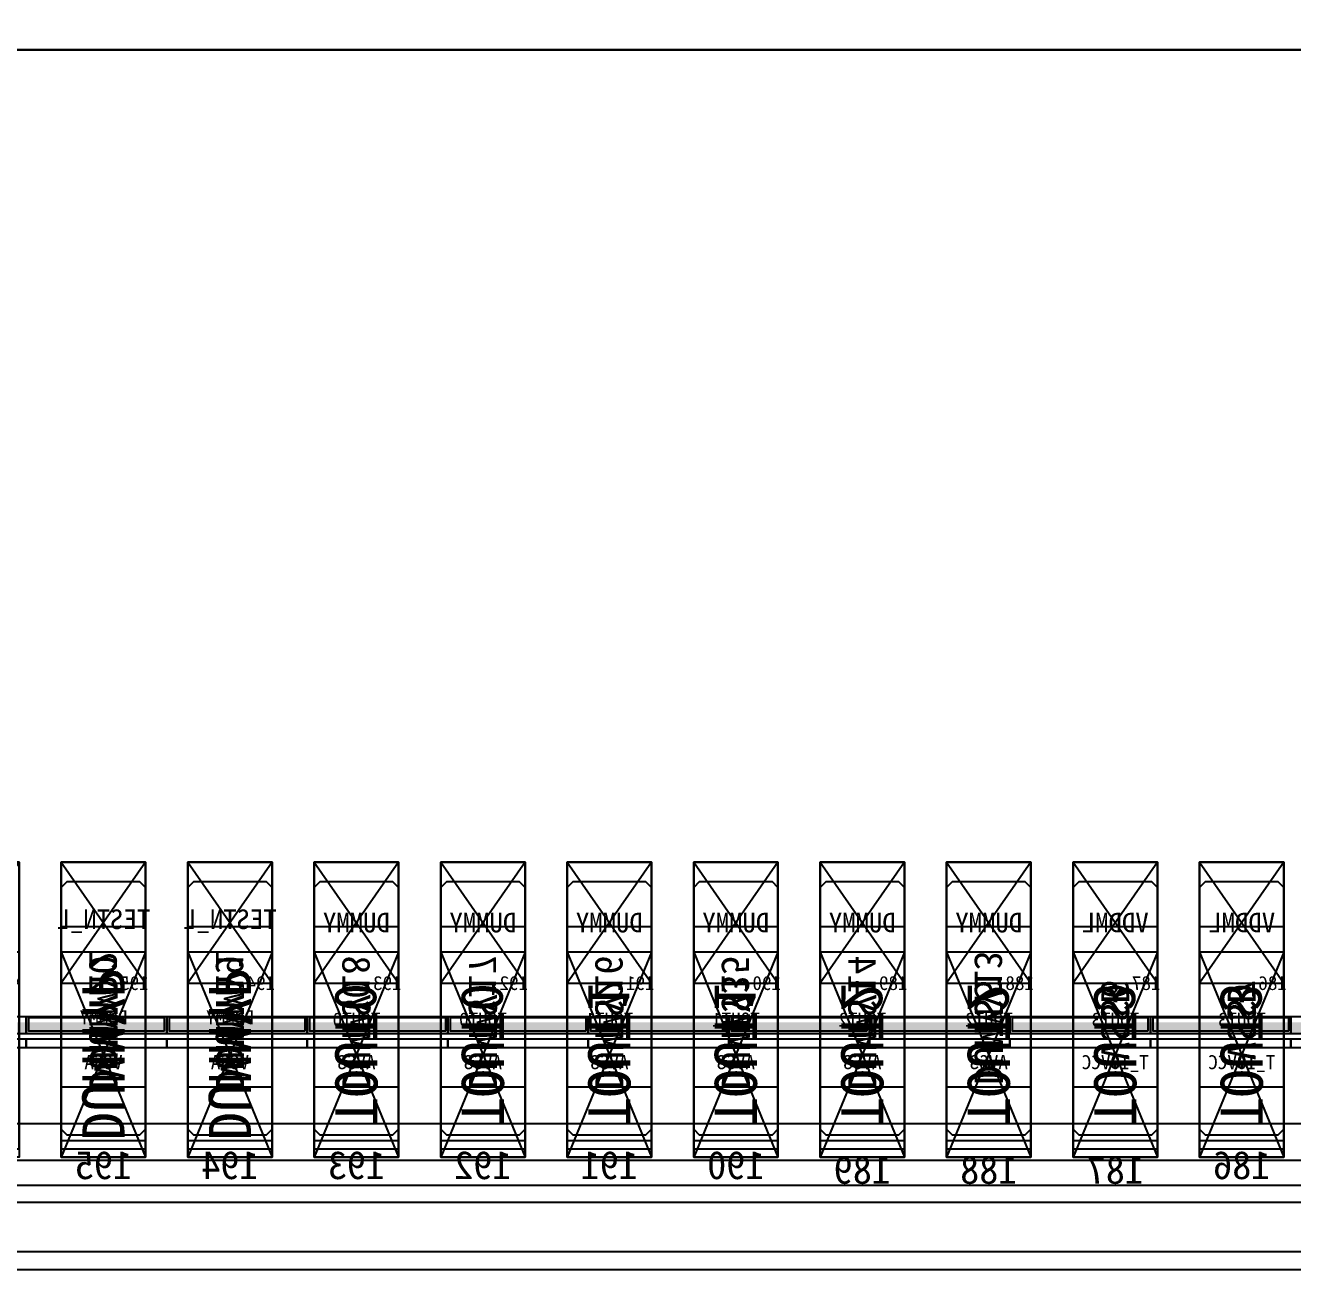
# Model space of a CAD drawing. Header units: millimetres. Extents: x 427 to 2444, y 137 to 817.
# Drawn here: x 1140.5465 to 1140.9974, y 300.7749 to 301.2176 of the extents above; entities that cross this region are included whole.
import ezdxf
from ezdxf.enums import TextEntityAlignment as Align

# ---------------------------------------------------------------- set-up
doc = ezdxf.new("R2010")
doc.units = ezdxf.units.MM
for name, color, linetype in [('L0', 211, 'Continuous'), ('L102', 91, 'Continuous'), ('L114', 213, 'Continuous'), ('L240', 60, 'Continuous'), ('L241', 200, 'Continuous'), ('L242', 51, 'Continuous'), ('L245', 53, 'Continuous'), ('L246', 93, 'Continuous'), ('L59', 140, 'Continuous'), ('L63', 4, 'Continuous'), ('L98', 150, 'Continuous')]:
    doc.layers.add(name, color=color, linetype=linetype)
doc.styles.add('txt', font='simhei.ttf')

# ---------------------------------------------------------------- blocks, each defined once
blk = doc.blocks.new('HX8394_F_PAD')
at = {"layer": 'L0'}
blk.add_lwpolyline([(-13.86, -0.4025), (-13.86, 0.4025), (13.86, 0.4025), (13.86, -0.4025), (-13.86, -0.4025)], close=True, dxfattribs=at)
at = {"layer": 'L241'}
blk.add_lwpolyline([(-13.9, -0.435), (-13.9, 0.435), (13.9, 0.435), (13.9, -0.435), (-13.9, -0.435)], close=True, dxfattribs=at)
at = {"layer": 'L242'}
for points in [[(-5.3455, -0.3935), (-5.3475, -0.3915), (-5.3475, -0.3055), (-5.3455, -0.3035), (-5.3195, -0.3035), (-5.3175, -0.3055), (-5.3175, -0.3915), (-5.3195, -0.3935), (-5.3455, -0.3935)], [(-5.3005, -0.3935), (-5.3025, -0.3915), (-5.3025, -0.3055), (-5.3005, -0.3035), (-5.2745, -0.3035), (-5.2725, -0.3055), (-5.2725, -0.3915), (-5.2745, -0.3935), (-5.3005, -0.3935)], [(-5.2555, -0.3935), (-5.2575, -0.3915), (-5.2575, -0.3055), (-5.2555, -0.3035), (-5.2295, -0.3035), (-5.2275, -0.3055), (-5.2275, -0.3915), (-5.2295, -0.3935), (-5.2555, -0.3935)], [(-5.2105, -0.3935), (-5.2125, -0.3915), (-5.2125, -0.3055), (-5.2105, -0.3035), (-5.1845, -0.3035), (-5.1825, -0.3055), (-5.1825, -0.3915), (-5.1845, -0.3935), (-5.2105, -0.3935)], [(-5.1655, -0.3935), (-5.1675, -0.3915), (-5.1675, -0.3055), (-5.1655, -0.3035), (-5.1395, -0.3035), (-5.1375, -0.3055), (-5.1375, -0.3915), (-5.1395, -0.3935), (-5.1655, -0.3935)], [(-5.1205, -0.3935), (-5.1225, -0.3915), (-5.1225, -0.3055), (-5.1205, -0.3035), (-5.0945, -0.3035), (-5.0925, -0.3055), (-5.0925, -0.3915), (-5.0945, -0.3935), (-5.1205, -0.3935)], [(-5.0755, -0.3935), (-5.0775, -0.3915), (-5.0775, -0.3055), (-5.0755, -0.3035), (-5.0495, -0.3035), (-5.0475, -0.3055), (-5.0475, -0.3915), (-5.0495, -0.3935), (-5.0755, -0.3935)], [(-5.0305, -0.3935), (-5.0325, -0.3915), (-5.0325, -0.3055), (-5.0305, -0.3035), (-5.0045, -0.3035), (-5.0025, -0.3055), (-5.0025, -0.3915), (-5.0045, -0.3935), (-5.0305, -0.3935)], [(-4.9855, -0.3935), (-4.9875, -0.3915), (-4.9875, -0.3055), (-4.9855, -0.3035), (-4.9595, -0.3035), (-4.9575, -0.3055), (-4.9575, -0.3915), (-4.9595, -0.3935), (-4.9855, -0.3935)], [(-4.9405, -0.3935), (-4.9425, -0.3915), (-4.9425, -0.3055), (-4.9405, -0.3035), (-4.9145, -0.3035), (-4.9125, -0.3055), (-4.9125, -0.3915), (-4.9145, -0.3935), (-4.9405, -0.3935)]]:
    blk.add_lwpolyline(points, close=True, dxfattribs=at)
at = {"layer": 'L240', "style": 'txt'}
for s, p in [('DUMMY1', (-4.9725, -0.3485)), ('DUMMY2', (-4.9275, -0.3485)), ('TS3', (-5.1525, -0.346834)), ('TS7', (-5.3325, -0.3485)), ('TS6', (-5.2875, -0.3485)), ('TS5', (-5.2425, -0.3485)), ('TS4', (-5.1975, -0.3485)), ('TS2', (-5.1075, -0.3485)), ('TS1', (-5.0625, -0.3485)), ('TS0', (-5.0175, -0.3485))]:
    blk.add_text(s, height=0.01, rotation=90, dxfattribs=at).set_placement(p, align=Align.MIDDLE_CENTER)
blk = doc.blocks.new('NTBUMP_73X30')
at = {"color": 5, "linetype": 'Continuous'}
blk.add_lwpolyline([(-0.015, 0.04), (0.015, -0.033), (0.015, 0.04), (-0.015, -0.033)], dxfattribs=at)
at = {"layer": 'L242', "color": 5}
blk.add_lwpolyline([(-0.015, -0.033), (-0.015, 0.04), (0.015, 0.04), (0.015, -0.033), (-0.015, -0.033)], close=True, dxfattribs=at)
blk = doc.blocks.new('ILI9881C_AA_NTBUMP_PM_875UM')
at = {"layer": 'L241'}
blk.add_lwpolyline([(-13.92, -0.4375), (-13.92, 0.4375), (13.92, 0.4375), (13.92, -0.4375), (-13.92, -0.4375)], close=True, dxfattribs=at)
for p in [(-5.3325, -0.3645), (-5.2875, -0.3645), (-5.2425, -0.3645), (-5.1975, -0.3645), (-5.1525, -0.3645), (-5.1075, -0.3645), (-5.0625, -0.3645), (-5.0175, -0.3645), (-4.9725, -0.3645), (-4.9275, -0.3645)]:
    blk.add_blockref('NTBUMP_73X30', p)
at = {"layer": 'L246', "style": 'txt'}
for s, p in [('DUMMYP', (-4.9725, -0.361)), ('DUMMYP', (-4.9275, -0.361)), ('TOUT3', (-5.3325, -0.361)), ('TOUT3', (-5.2875, -0.361)), ('TOUT2', (-5.2425, -0.361)), ('TOUT2', (-5.1975, -0.361)), ('TOUT1', (-5.1525, -0.361)), ('TOUT1', (-5.1075, -0.361)), ('TOUT0', (-5.0625, -0.361)), ('TOUT0', (-5.0175, -0.361))]:
    blk.add_text(s, height=0.015, rotation=90, dxfattribs=at).set_placement(p, align=Align.MIDDLE_CENTER)
for s, p in [('186', (-5.3325, -0.400279)), ('190', (-5.1525, -0.400279)), ('191', (-5.1075, -0.400279)), ('192', (-5.0625, -0.400279)), ('193', (-5.0175, -0.400279)), ('194', (-4.9725, -0.400279)), ('195', (-4.9275, -0.400279)), ('187', (-5.2875, -0.401945)), ('188', (-5.2425, -0.401945)), ('189', (-5.1975, -0.401945))]:
    blk.add_text(s, height=0.01, dxfattribs=at).set_placement(p, align=Align.MIDDLE_CENTER)
blk = doc.blocks.new('INPUT_BUMP')
at = {"layer": 'L102'}
for points in [[(0.014, 0.04), (0.014, 0.041), (0.015, 0.041), (0.015, 0.04), (0.014, 0.04)], [(0.015, 0.04), (0.015, 0.041), (0.016, 0.041), (0.016, 0.04), (0.015, 0.04)], [(0.014, 0.039), (0.014, 0.04), (0.015, 0.04), (0.015, 0.039), (0.014, 0.039)], [(0.015, 0.039), (0.015, 0.04), (0.016, 0.04), (0.016, 0.039), (0.015, 0.039)]]:
    blk.add_lwpolyline(points, close=True, dxfattribs=at)
at = {"layer": 'L242'}
blk.add_lwpolyline([(0, 0.01), (0, 0.08), (0.03, 0.08), (0.03, 0.01), (0, 0.01)], close=True, dxfattribs=at)
blk = doc.blocks.new('JD9365Z_PAD_20170829_Y880')
at = {"layer": 'L241'}
blk.add_lwpolyline([(-13.95, -0.41), (-13.95, 0.41), (13.95, 0.41), (13.95, -0.41), (-13.95, -0.41)], close=True, dxfattribs=at)
at = {"row_count": 1, "column_count": 554, "row_spacing": 0.08, "column_spacing": 0.045}
blk.add_blockref('INPUT_BUMP', (-12.4575, -0.401), dxfattribs=at)
at = {"layer": 'L240', "style": 'txt'}
for s, p in [('T_IOVCC', (-5.3325, -0.360167)), ('T_IOVCC', (-5.2875, -0.360167)), ('AVSS', (-5.2425, -0.360167)), ('AVSS', (-5.1975, -0.360167)), ('AVSS', (-5.1525, -0.360167)), ('AVSS', (-5.1075, -0.360167)), ('AVSS', (-5.0625, -0.360167)), ('AVSS', (-5.0175, -0.360167)), ('VSSA', (-4.9725, -0.360167)), ('VSSA', (-4.9275, -0.360167))]:
    blk.add_text(s, height=0.005, dxfattribs=at).set_placement(p, align=Align.MIDDLE_CENTER)
blk = doc.blocks.new('NV3052C3P_BUMP_ORI_20190911')
at = {"layer": 'L241'}
blk.add_lwpolyline([(-13.8, -0.398), (-13.8, 0.398), (13.8, 0.398), (13.8, -0.398), (-13.8, -0.398)], close=True, dxfattribs=at)
at = {"layer": 'L242'}
for points in [[(-5.3475, -0.385), (-5.3475, -0.337), (-5.3175, -0.337), (-5.3175, -0.385), (-5.3475, -0.385)], [(-5.3025, -0.385), (-5.3025, -0.337), (-5.2725, -0.337), (-5.2725, -0.385), (-5.3025, -0.385)], [(-5.2575, -0.385), (-5.2575, -0.337), (-5.2275, -0.337), (-5.2275, -0.385), (-5.2575, -0.385)], [(-5.2125, -0.385), (-5.2125, -0.337), (-5.1825, -0.337), (-5.1825, -0.385), (-5.2125, -0.385)], [(-5.1675, -0.385), (-5.1675, -0.337), (-5.1375, -0.337), (-5.1375, -0.385), (-5.1675, -0.385)], [(-5.1225, -0.385), (-5.1225, -0.337), (-5.0925, -0.337), (-5.0925, -0.385), (-5.1225, -0.385)], [(-5.0775, -0.385), (-5.0775, -0.337), (-5.0475, -0.337), (-5.0475, -0.385), (-5.0775, -0.385)], [(-5.0325, -0.385), (-5.0325, -0.337), (-5.0025, -0.337), (-5.0025, -0.385), (-5.0325, -0.385)], [(-4.9875, -0.385), (-4.9875, -0.337), (-4.9575, -0.337), (-4.9575, -0.385), (-4.9875, -0.385)], [(-4.9425, -0.385), (-4.9425, -0.337), (-4.9125, -0.337), (-4.9125, -0.385), (-4.9425, -0.385)]]:
    blk.add_lwpolyline(points, close=True, dxfattribs=at)
at = {"layer": 'L245', "style": 'txt'}
for s, p in [('TOUT3', (-5.332527, -0.361)), ('TOUT3', (-5.287527, -0.361)), ('TOUT2', (-5.242527, -0.361)), ('TOUT2', (-5.197527, -0.361)), ('TOUT1', (-5.152527, -0.361)), ('TOUT1', (-5.107527, -0.361)), ('TOUT0', (-5.062527, -0.361)), ('TOUT0', (-5.017527, -0.361)), ('DUMMY', (-4.972527, -0.360167)), ('DUMMY', (-4.927527, -0.360167))]:
    blk.add_text(s, height=0.005, dxfattribs=at).set_placement(p, align=Align.MIDDLE_CENTER)
blk = doc.blocks.new('BUMP_30_76')
at = {"layer": 'L242'}
blk.add_lwpolyline([(-0.015, -0.0195), (-0.015, 0.0565), (0.015, 0.0565), (0.015, -0.0195), (-0.015, -0.0195)], close=True, dxfattribs=at)
blk = doc.blocks.new('FL11283_A_OTHER')
at = {"layer": 'L102'}
blk.add_lwpolyline([(-13.86, 0), (-13.86, 0.41), (0, 0.41), (0, 0), (-13.86, 0)], close=True, dxfattribs=at)
at = {"layer": 'L241'}
blk.add_lwpolyline([(-13.86, -0.41), (-13.86, 0.41), (13.86, 0.41), (13.86, 0.404), (-13.854, 0.404), (-13.854, -0.404), (13.854, -0.404), (13.854, 0.404), (13.86, 0.404), (13.86, -0.41), (-13.86, -0.41)], close=True, dxfattribs=at)
at = {"layer": 'L59'}
for points in [[(-13.86, -0.41), (-13.86, 0.41), (13.86, 0.41), (13.86, -0.41), (-13.86, -0.41)], [(-13.86, -0.41), (-13.86, 0), (0, 0), (0, -0.41), (-13.86, -0.41)]]:
    blk.add_lwpolyline(points, close=True, dxfattribs=at)
for p in [(-5.3325, -0.3685), (-5.2875, -0.3685), (-5.2425, -0.3685), (-5.1975, -0.3685), (-5.1525, -0.3685), (-5.1075, -0.3685), (-5.0625, -0.3685), (-5.0175, -0.3685), (-4.9725, -0.3685), (-4.9275, -0.3685)]:
    blk.add_blockref('BUMP_30_76', p)
at = {"layer": 'L102', "style": 'txt'}
for s, p in [('DUMMY13', (-5.2425, -0.344334)), ('DUMMY14', (-5.1975, -0.346)), ('DUMMY15', (-5.1525, -0.346)), ('DUMMY16', (-5.1075, -0.346)), ('DUMMY17', (-5.0625, -0.346)), ('DUMMY18', (-5.0175, -0.346)), ('DUMMY19', (-4.9725, -0.346)), ('DUMMY20', (-4.9275, -0.346)), ('VSSD', (-5.3325, -0.346)), ('VSSD', (-5.2875, -0.346))]:
    blk.add_text(s, height=0.01, rotation=90, dxfattribs=at).set_placement(p, align=Align.MIDDLE_CENTER)
blk = doc.blocks.new('GC9702_ANALOG_PAD_BUMP')
at = {"color": 5, "linetype": 'Continuous'}
blk.add_lwpolyline([(-0.015, 0.0215), (0.015, -0.0215), (0.015, 0.0215), (-0.015, -0.0215)], dxfattribs=at)
at = {"layer": 'L242', "color": 5}
blk.add_lwpolyline([(-0.015, -0.0215), (-0.015, 0.0215), (0.015, 0.0215), (0.015, -0.0215), (-0.015, -0.0215)], close=True, dxfattribs=at)
blk = doc.blocks.new('GC9702_BUMP_NOCOMPENSATION')
at = {"layer": 'L114'}
for points in [[(-5.4, -0.38), (-5.4, -0.374), (-5.35, -0.374), (-5.35, -0.38), (-5.4, -0.38)], [(-5.4, -0.38), (-5.4, -0.374), (-5.35, -0.374), (-5.35, -0.38), (-5.4, -0.38)], [(-5.35, -0.38), (-5.35, -0.374), (-5.3, -0.374), (-5.3, -0.38), (-5.35, -0.38)], [(-5.35, -0.38), (-5.35, -0.374), (-5.3, -0.374), (-5.3, -0.38), (-5.35, -0.38)], [(-5.3, -0.38), (-5.3, -0.374), (-5.25, -0.374), (-5.25, -0.38), (-5.3, -0.38)], [(-5.3, -0.38), (-5.3, -0.374), (-5.25, -0.374), (-5.25, -0.38), (-5.3, -0.38)], [(-5.25, -0.38), (-5.25, -0.374), (-5.2, -0.374), (-5.2, -0.38), (-5.25, -0.38)], [(-5.25, -0.38), (-5.25, -0.374), (-5.2, -0.374), (-5.2, -0.38), (-5.25, -0.38)], [(-5.2, -0.38), (-5.2, -0.374), (-5.15, -0.374), (-5.15, -0.38), (-5.2, -0.38)], [(-5.2, -0.38), (-5.2, -0.374), (-5.15, -0.374), (-5.15, -0.38), (-5.2, -0.38)], [(-5.15, -0.38), (-5.15, -0.374), (-5.1, -0.374), (-5.1, -0.38), (-5.15, -0.38)], [(-5.15, -0.38), (-5.15, -0.374), (-5.1, -0.374), (-5.1, -0.38), (-5.15, -0.38)], [(-5.1, -0.38), (-5.1, -0.374), (-5.05, -0.374), (-5.05, -0.38), (-5.1, -0.38)], [(-5.1, -0.38), (-5.1, -0.374), (-5.05, -0.374), (-5.05, -0.38), (-5.1, -0.38)], [(-5.05, -0.38), (-5.05, -0.374), (-5, -0.374), (-5, -0.38), (-5.05, -0.38)], [(-5.05, -0.38), (-5.05, -0.374), (-5, -0.374), (-5, -0.38), (-5.05, -0.38)], [(-5, -0.38), (-5, -0.374), (-4.95, -0.374), (-4.95, -0.38), (-5, -0.38)], [(-5, -0.38), (-5, -0.374), (-4.95, -0.374), (-4.95, -0.38), (-5, -0.38)], [(-4.95, -0.38), (-4.95, -0.374), (-4.9, -0.374), (-4.9, -0.38), (-4.95, -0.38)], [(-4.95, -0.38), (-4.95, -0.374), (-4.9, -0.374), (-4.9, -0.38), (-4.95, -0.38)], [(-4.9, -0.38), (-4.9, -0.374), (-4.85, -0.374), (-4.85, -0.38), (-4.9, -0.38)], [(-4.9, -0.38), (-4.9, -0.374), (-4.85, -0.374), (-4.85, -0.38), (-4.9, -0.38)], [(-5.34926, -0.379), (-5.34926, -0.37443), (-5.30082, -0.37443), (-5.30082, -0.379), (-5.34926, -0.379)], [(-5.34926, -0.379), (-5.34926, -0.37443), (-5.30082, -0.37443), (-5.30082, -0.379), (-5.34926, -0.379)], [(-5.29926, -0.379), (-5.29926, -0.37443), (-5.25082, -0.37443), (-5.25082, -0.379), (-5.29926, -0.379)], [(-5.29926, -0.379), (-5.29926, -0.37443), (-5.25082, -0.37443), (-5.25082, -0.379), (-5.29926, -0.379)], [(-5.24926, -0.379), (-5.24926, -0.37443), (-5.20082, -0.37443), (-5.20082, -0.379), (-5.24926, -0.379)], [(-5.24926, -0.379), (-5.24926, -0.37443), (-5.20082, -0.37443), (-5.20082, -0.379), (-5.24926, -0.379)], [(-5.19926, -0.379), (-5.19926, -0.37443), (-5.15082, -0.37443), (-5.15082, -0.379), (-5.19926, -0.379)], [(-5.19926, -0.379), (-5.19926, -0.37443), (-5.15082, -0.37443), (-5.15082, -0.379), (-5.19926, -0.379)], [(-5.14926, -0.379), (-5.14926, -0.37443), (-5.10082, -0.37443), (-5.10082, -0.379), (-5.14926, -0.379)], [(-5.14926, -0.379), (-5.14926, -0.37443), (-5.10082, -0.37443), (-5.10082, -0.379), (-5.14926, -0.379)], [(-5.09926, -0.379), (-5.09926, -0.37443), (-5.05082, -0.37443), (-5.05082, -0.379), (-5.09926, -0.379)], [(-5.09926, -0.379), (-5.09926, -0.37443), (-5.05082, -0.37443), (-5.05082, -0.379), (-5.09926, -0.379)], [(-5.04926, -0.379), (-5.04926, -0.37443), (-5.00082, -0.37443), (-5.00082, -0.379), (-5.04926, -0.379)], [(-5.04926, -0.379), (-5.04926, -0.37443), (-5.00082, -0.37443), (-5.00082, -0.379), (-5.04926, -0.379)], [(-4.99926, -0.379), (-4.99926, -0.37443), (-4.95082, -0.37443), (-4.95082, -0.379), (-4.99926, -0.379)], [(-4.99926, -0.379), (-4.99926, -0.37443), (-4.95082, -0.37443), (-4.95082, -0.379), (-4.99926, -0.379)], [(-4.94926, -0.379), (-4.94926, -0.37443), (-4.90082, -0.37443), (-4.90082, -0.379), (-4.94926, -0.379)], [(-4.94926, -0.379), (-4.94926, -0.37443), (-4.90082, -0.37443), (-4.90082, -0.379), (-4.94926, -0.379)]]:
    blk.add_lwpolyline(points, close=True, dxfattribs=at)
at = {"layer": 'L114', "const_width": 0.004}
for points in [[(-5.4, -0.378), (-5.35, -0.378)], [(-5.4, -0.378), (-5.35, -0.378)], [(-5.4, -0.378), (-5.35, -0.378)], [(-5.4, -0.378), (-5.35, -0.378)], [(-5.35, -0.378), (-5.3, -0.378)], [(-5.35, -0.378), (-5.3, -0.378)], [(-5.35, -0.378), (-5.3, -0.378)], [(-5.35, -0.378), (-5.3, -0.378)], [(-5.3, -0.378), (-5.25, -0.378)], [(-5.3, -0.378), (-5.25, -0.378)], [(-5.3, -0.378), (-5.25, -0.378)], [(-5.3, -0.378), (-5.25, -0.378)], [(-5.25, -0.378), (-5.2, -0.378)], [(-5.25, -0.378), (-5.2, -0.378)], [(-5.25, -0.378), (-5.2, -0.378)], [(-5.25, -0.378), (-5.2, -0.378)], [(-5.2, -0.378), (-5.15, -0.378)], [(-5.2, -0.378), (-5.15, -0.378)], [(-5.2, -0.378), (-5.15, -0.378)], [(-5.2, -0.378), (-5.15, -0.378)], [(-5.15, -0.378), (-5.1, -0.378)], [(-5.15, -0.378), (-5.1, -0.378)], [(-5.15, -0.378), (-5.1, -0.378)], [(-5.15, -0.378), (-5.1, -0.378)], [(-5.1, -0.378), (-5.05, -0.378)], [(-5.1, -0.378), (-5.05, -0.378)], [(-5.1, -0.378), (-5.05, -0.378)], [(-5.1, -0.378), (-5.05, -0.378)], [(-5.05, -0.378), (-5, -0.378)], [(-5.05, -0.378), (-5, -0.378)], [(-5.05, -0.378), (-5, -0.378)], [(-5.05, -0.378), (-5, -0.378)], [(-5, -0.378), (-4.95, -0.378)], [(-5, -0.378), (-4.95, -0.378)], [(-5, -0.378), (-4.95, -0.378)], [(-5, -0.378), (-4.95, -0.378)], [(-4.95, -0.378), (-4.9, -0.378)], [(-4.95, -0.378), (-4.9, -0.378)], [(-4.95, -0.378), (-4.9, -0.378)], [(-4.95, -0.378), (-4.9, -0.378)], [(-4.9, -0.378), (-4.85, -0.378)], [(-4.9, -0.378), (-4.85, -0.378)], [(-4.9, -0.378), (-4.85, -0.378)], [(-4.9, -0.378), (-4.85, -0.378)]]:
    blk.add_lwpolyline(points, dxfattribs=at)
at = {"layer": 'L241'}
for points in [[(-5.4, -0.385), (-5.4, -0.382), (-5.35, -0.382), (-5.35, -0.385), (-5.4, -0.385)], [(-5.4, -0.385), (-5.4, -0.382), (-5.35, -0.382), (-5.35, -0.385), (-5.4, -0.385)], [(-5.35, -0.385), (-5.35, -0.382), (-5.3, -0.382), (-5.3, -0.385), (-5.35, -0.385)], [(-5.35, -0.385), (-5.35, -0.382), (-5.3, -0.382), (-5.3, -0.385), (-5.35, -0.385)], [(-5.3, -0.385), (-5.3, -0.382), (-5.25, -0.382), (-5.25, -0.385), (-5.3, -0.385)], [(-5.3, -0.385), (-5.3, -0.382), (-5.25, -0.382), (-5.25, -0.385), (-5.3, -0.385)], [(-5.25, -0.385), (-5.25, -0.382), (-5.2, -0.382), (-5.2, -0.385), (-5.25, -0.385)], [(-5.25, -0.385), (-5.25, -0.382), (-5.2, -0.382), (-5.2, -0.385), (-5.25, -0.385)], [(-5.2, -0.385), (-5.2, -0.382), (-5.15, -0.382), (-5.15, -0.385), (-5.2, -0.385)], [(-5.2, -0.385), (-5.2, -0.382), (-5.15, -0.382), (-5.15, -0.385), (-5.2, -0.385)], [(-5.15, -0.385), (-5.15, -0.382), (-5.1, -0.382), (-5.1, -0.385), (-5.15, -0.385)], [(-5.15, -0.385), (-5.15, -0.382), (-5.1, -0.382), (-5.1, -0.385), (-5.15, -0.385)], [(-5.1, -0.385), (-5.1, -0.382), (-5.05, -0.382), (-5.05, -0.385), (-5.1, -0.385)], [(-5.1, -0.385), (-5.1, -0.382), (-5.05, -0.382), (-5.05, -0.385), (-5.1, -0.385)], [(-5.05, -0.385), (-5.05, -0.382), (-5, -0.382), (-5, -0.385), (-5.05, -0.385)], [(-5.05, -0.385), (-5.05, -0.382), (-5, -0.382), (-5, -0.385), (-5.05, -0.385)], [(-5, -0.385), (-5, -0.382), (-4.95, -0.382), (-4.95, -0.385), (-5, -0.385)], [(-5, -0.385), (-5, -0.382), (-4.95, -0.382), (-4.95, -0.385), (-5, -0.385)], [(-4.95, -0.385), (-4.95, -0.382), (-4.9, -0.382), (-4.9, -0.385), (-4.95, -0.385)], [(-4.95, -0.385), (-4.95, -0.382), (-4.9, -0.382), (-4.9, -0.385), (-4.95, -0.385)], [(-4.9, -0.385), (-4.9, -0.382), (-4.85, -0.382), (-4.85, -0.385), (-4.9, -0.385)], [(-4.9, -0.385), (-4.9, -0.382), (-4.85, -0.382), (-4.85, -0.385), (-4.9, -0.385)]]:
    blk.add_lwpolyline(points, close=True, dxfattribs=at)
at = {"row_count": 1, "column_count": 554, "row_spacing": 0.043, "column_spacing": 0.045}
blk.add_blockref('GC9702_ANALOG_PAD_BUMP', (-12.4425, -0.3405), dxfattribs=at)
at = {"layer": 'L114', "style": 'txt'}
for s, p in [('186', (-5.3435, -0.362)), ('187', (-5.2985, -0.362)), ('188', (-5.2535, -0.362)), ('189', (-5.2085, -0.362)), ('190', (-5.1635, -0.362)), ('191', (-5.1185, -0.362)), ('192', (-5.0735, -0.362)), ('193', (-5.0285, -0.362)), ('194', (-4.9835, -0.362)), ('195', (-4.9385, -0.362))]:
    blk.add_text(s, height=0.005, dxfattribs=at).set_placement(p, align=Align.MIDDLE_CENTER)
at = {"layer": 'L98', "style": 'txt'}
for s, p in [('VDDML', (-5.3325, -0.3405)), ('VDDML', (-5.2875, -0.3405)), ('DUMMY', (-5.2425, -0.3405)), ('DUMMY', (-5.1975, -0.3405)), ('DUMMY', (-5.1525, -0.3405)), ('DUMMY', (-5.1075, -0.3405)), ('DUMMY', (-5.0625, -0.3405)), ('DUMMY', (-5.0175, -0.3405)), ('TESTN_L', (-4.9725, -0.33933)), ('TESTN_L', (-4.9275, -0.33933))]:
    blk.add_text(s, height=0.007, dxfattribs=at).set_placement(p, align=Align.MIDDLE_CENTER)
blk = doc.blocks.new('IC_GDS_ALL')
for name, p in [('ILI9881C_AA_NTBUMP_PM_875UM', (0, 0)), ('HX8394_F_PAD', (0, 0.004)), ('GC9702_BUMP_NOCOMPENSATION', (0, 0.0265)), ('NV3052C3P_BUMP_ORI_20190911', (0, 0.0125)), ('JD9365Z_PAD_20170829_Y880', (0, -0.0035)), ('FL11283_A_OTHER', (0, -0.0035))]:
    blk.add_blockref(name, p)
blk = doc.blocks.new('INPUT_PAD')
at = {"layer": 'L63'}
blk.add_lwpolyline([(0.01, -0.043), (0.01, 0.062), (0.04, 0.062), (0.04, -0.043), (0.01, -0.043)], close=True, dxfattribs=at)
blk = doc.blocks.new('IC_PAD_ALL')
at = {"row_count": 1, "column_count": 554, "row_spacing": 0.109, "column_spacing": 0.045}
blk.add_blockref('INPUT_PAD', (1.18, 0), dxfattribs=at)
blk = doc.blocks.new('IC_ALL')
at = {"yscale": -1, "rotation": 180}
blk.add_blockref('IC_GDS_ALL', (14, 0.4375), dxfattribs=at)
blk.add_blockref('IC_PAD_ALL', (0.3525, 0.083))
blk = doc.blocks.new('IC_FPC_OLB_ALL')
blk.add_blockref('IC_ALL', (1.188, 1.0245))

msp = doc.modelspace()

# ---------------------------------------------------------------- block references
msp.add_blockref('IC_FPC_OLB_ALL', (1120.45883, 299.75037))

doc.saveas('drawing.dxf')
